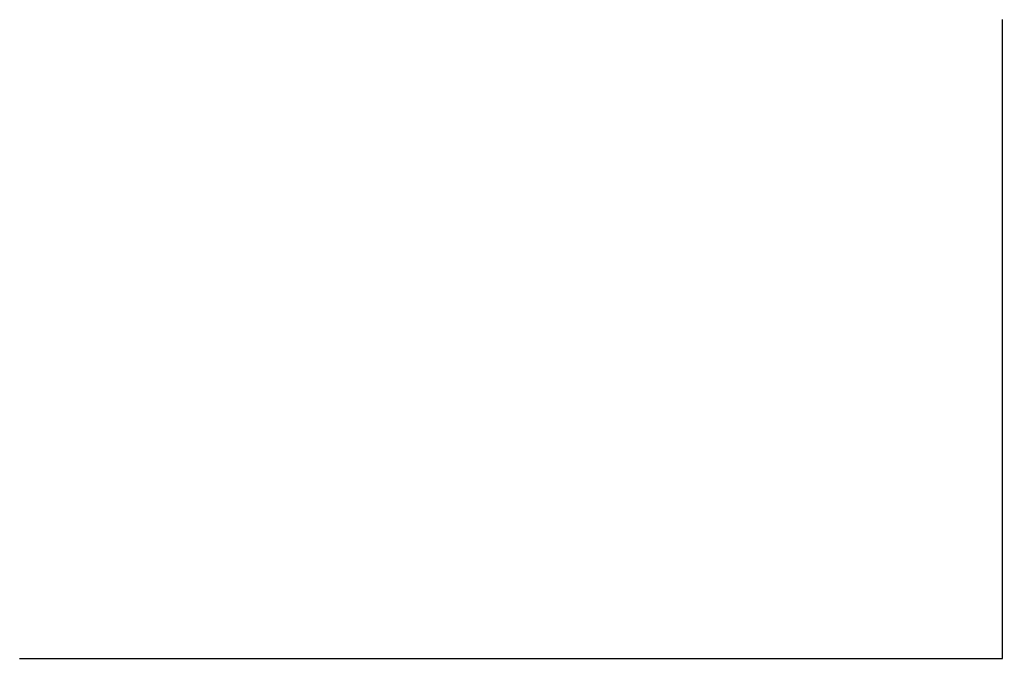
# Paper-space layout 'Layout1' of a CAD drawing. Header units: millimetres. Extents: x -500 to 1500, y -500 to 800.
import ezdxf

# ---------------------------------------------------------------- set-up
doc = ezdxf.new("R2010")
doc.units = ezdxf.units.MM

psp = doc.layouts.get("Layout1")

# ---------------------------------------------------------------- linework, layer by layer
at = {"layer": 'TITLE'}
for p, q in [((1500, -500), (1500, 800)), ((-500, -500), (1500, -500))]:
    psp.add_line(p, q, dxfattribs=at)

doc.saveas('drawing.dxf')
